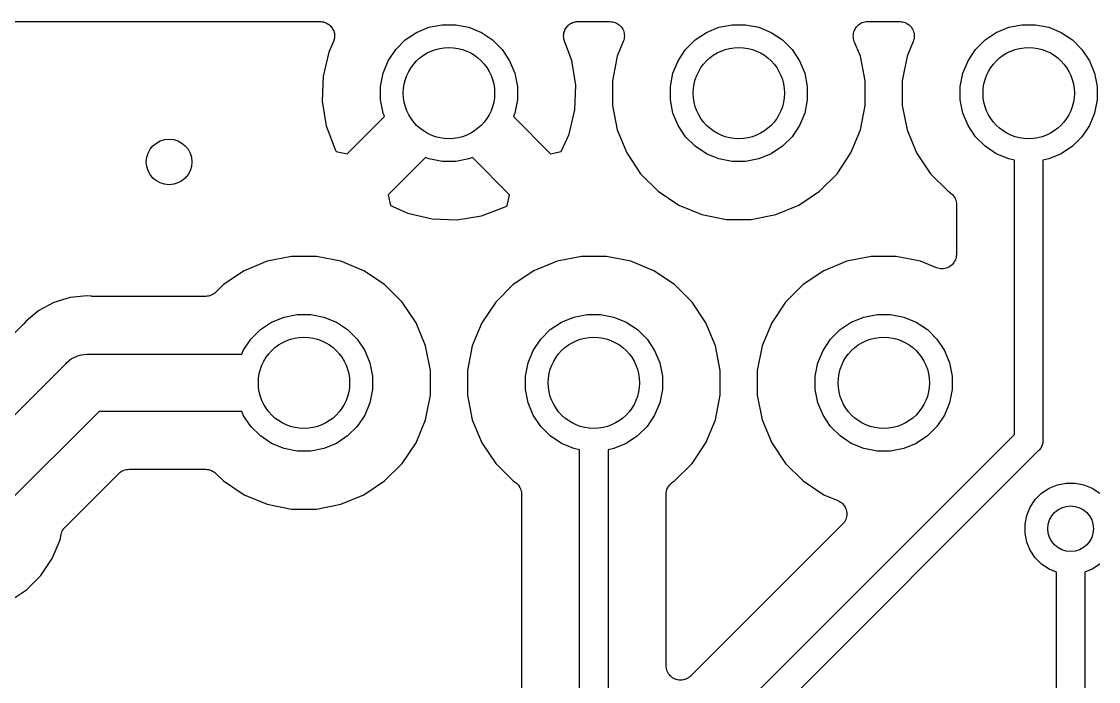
# Model space of a CAD drawing. Extents: x 2.49 to 6.38, y -5.9 to -3.86.
# Drawn here: x 5.4837 to 5.8552, y -4.4279 to -4.2001 of the extents above; entities that cross this region are included whole.
import ezdxf

# ---------------------------------------------------------------- set-up
doc = ezdxf.new("R2010")
doc.units = 0
doc.header["$MEASUREMENT"] = 0
doc.layers.add('BLACK', color=7, linetype='CONTINUOUS')

msp = doc.modelspace()

# ---------------------------------------------------------------- linework, layer by layer
at = {"layer": 'BLACK', "linetype": 'CONTINUOUS'}
for p, q in [((5.47997, -4.20009), (5.58665, -4.20009)), ((5.58665, -4.20009), (5.58672, -4.20009)), ((5.58672, -4.20009), (5.5868, -4.2001)), ((5.5868, -4.2001), (5.58687, -4.20009)), ((5.58687, -4.20009), (5.58728, -4.20015)), ((5.58728, -4.20015), (5.58769, -4.2002)), ((5.58769, -4.2002), (5.58777, -4.20022)), ((5.58777, -4.20022), (5.58784, -4.20023)), ((5.58784, -4.20023), (5.58823, -4.20037)), ((5.58823, -4.20037), (5.58862, -4.20049)), ((5.58862, -4.20049), (5.58869, -4.20053)), ((5.58869, -4.20053), (5.58876, -4.20055)), ((5.58876, -4.20055), (5.58912, -4.20076)), ((5.58912, -4.20076), (5.58948, -4.20096)), ((5.58948, -4.20096), (5.58954, -4.20101)), ((5.58954, -4.20101), (5.5896, -4.20105)), ((5.5896, -4.20105), (5.58991, -4.20132)), ((5.58991, -4.20132), (5.59023, -4.20159)), ((5.59023, -4.20159), (5.59027, -4.20165)), ((5.59027, -4.20165), (5.59033, -4.2017)), ((5.59033, -4.2017), (5.59058, -4.20203)), ((5.62421, -4.20209), (5.62878, -4.20118)), ((5.62878, -4.20118), (5.63343, -4.20118)), ((5.63343, -4.20118), (5.63799, -4.20209)), ((5.67187, -4.20184), (5.67212, -4.20154)), ((5.67212, -4.20154), (5.67219, -4.20148)), ((5.67219, -4.20148), (5.67226, -4.2014)), ((5.67226, -4.2014), (5.67257, -4.20117)), ((5.67257, -4.20117), (5.67287, -4.20092)), ((5.67287, -4.20092), (5.67296, -4.20087)), ((5.67296, -4.20087), (5.67304, -4.20081)), ((5.67304, -4.20081), (5.67339, -4.20065)), ((5.67339, -4.20065), (5.67373, -4.20046)), ((5.67373, -4.20046), (5.67383, -4.20043)), ((5.67383, -4.20043), (5.67392, -4.20039)), ((5.67392, -4.20039), (5.6743, -4.20029)), ((5.6743, -4.20029), (5.67467, -4.20018)), ((5.67467, -4.20018), (5.67477, -4.20017)), ((5.67477, -4.20017), (5.67487, -4.20015)), ((5.67487, -4.20015), (5.67525, -4.20012)), ((5.67525, -4.20012), (5.67564, -4.20009)), ((5.67564, -4.20009), (5.68664, -4.20009)), ((5.68664, -4.20009), (5.68668, -4.20009)), ((5.68668, -4.20009), (5.68668, -4.20009)), ((5.68668, -4.20009), (5.68669, -4.20009)), ((5.68669, -4.20009), (5.68671, -4.20009)), ((5.68671, -4.20009), (5.68719, -4.20014)), ((5.68719, -4.20014), (5.68766, -4.20019)), ((5.68766, -4.20019), (5.68767, -4.20019)), ((5.68767, -4.20019), (5.68768, -4.2002)), ((5.68768, -4.2002), (5.68813, -4.20034)), ((5.68813, -4.20034), (5.68859, -4.20048)), ((5.68859, -4.20048), (5.6886, -4.20049)), ((5.6886, -4.20049), (5.68861, -4.20049)), ((5.68861, -4.20049), (5.68902, -4.20072)), ((5.68902, -4.20072), (5.68944, -4.20095)), ((5.68944, -4.20095), (5.68945, -4.20095)), ((5.68945, -4.20095), (5.68947, -4.20096)), ((5.68947, -4.20096), (5.68982, -4.20126)), ((5.68982, -4.20126), (5.6902, -4.20157)), ((5.6902, -4.20157), (5.6902, -4.20158)), ((5.6902, -4.20158), (5.69021, -4.20159)), ((5.69021, -4.20159), (5.69051, -4.20196)), ((5.72421, -4.20209), (5.72878, -4.20118)), ((5.72878, -4.20118), (5.73343, -4.20118)), ((5.73343, -4.20118), (5.73799, -4.20209)), ((5.77174, -4.20191), (5.77204, -4.20154)), ((5.77204, -4.20154), (5.77205, -4.20153)), ((5.77205, -4.20153), (5.77206, -4.20152)), ((5.77206, -4.20152), (5.77243, -4.20122)), ((5.77243, -4.20122), (5.7728, -4.20092)), ((5.7728, -4.20092), (5.77281, -4.20092)), ((5.77281, -4.20092), (5.77282, -4.20091)), ((5.77282, -4.20091), (5.77324, -4.20069)), ((5.77324, -4.20069), (5.77366, -4.20046)), ((5.77366, -4.20046), (5.77367, -4.20046)), ((5.77367, -4.20046), (5.77368, -4.20045)), ((5.77368, -4.20045), (5.77414, -4.20032)), ((5.77414, -4.20032), (5.77459, -4.20018)), ((5.77459, -4.20018), (5.77461, -4.20018)), ((5.77461, -4.20018), (5.77462, -4.20018)), ((5.77462, -4.20018), (5.77509, -4.20013)), ((5.77509, -4.20013), (5.77556, -4.20009)), ((5.77556, -4.20009), (5.78664, -4.20009)), ((5.78664, -4.20009), (5.78668, -4.20009)), ((5.78668, -4.20009), (5.78668, -4.20009)), ((5.78668, -4.20009), (5.78669, -4.20009)), ((5.78669, -4.20009), (5.78671, -4.20009)), ((5.78671, -4.20009), (5.78719, -4.20014)), ((5.78719, -4.20014), (5.78766, -4.20019)), ((5.78766, -4.20019), (5.78767, -4.20019)), ((5.78767, -4.20019), (5.78768, -4.2002)), ((5.78768, -4.2002), (5.78813, -4.20034)), ((5.78813, -4.20034), (5.78859, -4.20048)), ((5.78859, -4.20048), (5.7886, -4.20049)), ((5.7886, -4.20049), (5.78861, -4.20049)), ((5.78861, -4.20049), (5.78902, -4.20072)), ((5.78902, -4.20072), (5.78944, -4.20095)), ((5.78944, -4.20095), (5.78945, -4.20095)), ((5.78945, -4.20095), (5.78947, -4.20096)), ((5.78947, -4.20096), (5.78982, -4.20126)), ((5.78982, -4.20126), (5.7902, -4.20157)), ((5.7902, -4.20157), (5.7902, -4.20158)), ((5.7902, -4.20158), (5.79021, -4.20159)), ((5.79021, -4.20159), (5.79051, -4.20196)), ((5.82421, -4.20209), (5.82878, -4.20118)), ((5.82878, -4.20118), (5.83343, -4.20118)), ((5.83343, -4.20118), (5.83799, -4.20209)), ((5.59058, -4.20203), (5.59084, -4.20235)), ((5.59084, -4.20235), (5.59087, -4.20241)), ((5.59087, -4.20241), (5.59092, -4.20247)), ((5.59092, -4.20247), (5.5911, -4.20285)), ((5.5911, -4.20285), (5.59129, -4.20321)), ((5.59129, -4.20321), (5.59131, -4.20328)), ((5.59131, -4.20328), (5.59134, -4.20335)), ((5.59134, -4.20335), (5.59145, -4.20375)), ((5.59145, -4.20375), (5.59157, -4.20415)), ((5.59157, -4.20415), (5.59157, -4.20422)), ((5.59157, -4.20422), (5.59159, -4.2043)), ((5.59159, -4.2043), (5.59162, -4.20471)), ((5.59165, -4.20527), (5.5916, -4.20568)), ((5.59162, -4.20471), (5.59165, -4.20512)), ((5.59165, -4.20512), (5.59165, -4.2052)), ((5.59165, -4.2052), (5.59165, -4.20527)), ((5.61604, -4.20645), (5.61991, -4.20387)), ((5.61991, -4.20387), (5.62421, -4.20209)), ((5.63799, -4.20209), (5.64229, -4.20387)), ((5.64229, -4.20387), (5.64616, -4.20645)), ((5.67064, -4.20505), (5.67065, -4.20495)), ((5.67068, -4.20544), (5.67064, -4.20505)), ((5.67065, -4.20485), (5.6707, -4.20447)), ((5.67065, -4.20495), (5.67065, -4.20485)), ((5.6707, -4.20447), (5.67074, -4.20408)), ((5.67074, -4.20408), (5.67077, -4.20398)), ((5.67077, -4.20398), (5.67079, -4.20389)), ((5.67079, -4.20389), (5.67092, -4.20352)), ((5.67092, -4.20352), (5.67103, -4.20315)), ((5.67103, -4.20315), (5.67108, -4.20306)), ((5.67108, -4.20306), (5.67111, -4.20297)), ((5.67111, -4.20297), (5.67131, -4.20263)), ((5.67131, -4.20263), (5.67149, -4.20229)), ((5.67149, -4.20229), (5.67156, -4.20221)), ((5.67156, -4.20221), (5.67161, -4.20213)), ((5.67161, -4.20213), (5.67187, -4.20184)), ((5.69051, -4.20196), (5.69081, -4.20233)), ((5.69081, -4.20233), (5.69082, -4.20234)), ((5.69082, -4.20234), (5.69082, -4.20235)), ((5.69082, -4.20235), (5.69104, -4.20277)), ((5.69104, -4.20277), (5.69127, -4.20319)), ((5.69127, -4.20319), (5.69127, -4.2032)), ((5.69127, -4.2032), (5.69128, -4.20321)), ((5.69128, -4.20321), (5.69141, -4.20366)), ((5.69141, -4.20366), (5.69155, -4.20412)), ((5.69155, -4.20412), (5.69155, -4.20414)), ((5.69155, -4.20414), (5.69155, -4.20415)), ((5.69155, -4.20415), (5.69159, -4.20462)), ((5.69159, -4.20462), (5.69164, -4.2051)), ((5.69164, -4.20512), (5.69159, -4.20559)), ((5.69164, -4.2051), (5.69164, -4.20511)), ((5.69164, -4.20511), (5.69164, -4.20512)), ((5.71604, -4.20645), (5.71991, -4.20387)), ((5.71991, -4.20387), (5.72421, -4.20209)), ((5.73799, -4.20209), (5.74229, -4.20387)), ((5.74229, -4.20387), (5.74616, -4.20645)), ((5.77056, -4.20503), (5.77062, -4.20456)), ((5.77057, -4.20504), (5.77056, -4.20503)), ((5.77056, -4.20505), (5.77057, -4.20504)), ((5.77061, -4.20552), (5.77056, -4.20505)), ((5.77062, -4.20456), (5.77067, -4.20408)), ((5.77067, -4.20406), (5.77081, -4.20361)), ((5.77067, -4.20407), (5.77067, -4.20406)), ((5.77067, -4.20408), (5.77067, -4.20407)), ((5.77081, -4.20361), (5.77095, -4.20315)), ((5.77095, -4.20315), (5.77096, -4.20314)), ((5.77096, -4.20312), (5.77119, -4.20271)), ((5.77096, -4.20314), (5.77096, -4.20312)), ((5.77119, -4.20271), (5.77142, -4.20229)), ((5.77142, -4.20229), (5.77143, -4.20228)), ((5.77143, -4.20227), (5.77174, -4.20191)), ((5.77143, -4.20228), (5.77143, -4.20227)), ((5.79051, -4.20196), (5.79081, -4.20233)), ((5.79081, -4.20233), (5.79082, -4.20234)), ((5.79082, -4.20234), (5.79082, -4.20235)), ((5.79082, -4.20235), (5.79104, -4.20277)), ((5.79104, -4.20277), (5.79127, -4.20319)), ((5.79127, -4.20319), (5.79127, -4.2032)), ((5.79127, -4.2032), (5.79128, -4.20321)), ((5.79128, -4.20321), (5.79141, -4.20366)), ((5.79141, -4.20366), (5.79155, -4.20412)), ((5.79155, -4.20412), (5.79155, -4.20414)), ((5.79155, -4.20414), (5.79155, -4.20415)), ((5.79155, -4.20415), (5.7916, -4.20462)), ((5.79164, -4.20512), (5.79159, -4.20559)), ((5.7916, -4.20462), (5.79164, -4.2051)), ((5.79164, -4.2051), (5.79164, -4.20511)), ((5.79164, -4.20511), (5.79164, -4.20512)), ((5.81604, -4.20645), (5.81991, -4.20387)), ((5.81991, -4.20387), (5.82421, -4.20209)), ((5.83799, -4.20209), (5.84229, -4.20387)), ((5.84229, -4.20387), (5.84616, -4.20645)), ((5.5912, -4.20716), (5.58963, -4.21062)), ((5.59123, -4.20709), (5.5912, -4.20716)), ((5.59126, -4.20702), (5.59123, -4.20709)), ((5.59139, -4.20663), (5.59126, -4.20702)), ((5.59152, -4.20624), (5.59139, -4.20663)), ((5.59153, -4.20616), (5.59152, -4.20624)), ((5.59155, -4.20609), (5.59153, -4.20616)), ((5.5916, -4.20568), (5.59155, -4.20609)), ((5.61275, -4.20974), (5.61604, -4.20645)), ((5.64616, -4.20645), (5.64945, -4.20974)), ((5.67069, -4.20583), (5.67068, -4.20544)), ((5.67072, -4.20592), (5.67069, -4.20583)), ((5.67073, -4.20602), (5.67072, -4.20592)), ((5.67084, -4.20639), (5.67073, -4.20602)), ((5.67093, -4.20677), (5.67084, -4.20639)), ((5.67096, -4.20684), (5.67093, -4.20677)), ((5.67347, -4.21355), (5.67096, -4.20684)), ((5.69126, -4.207), (5.68916, -4.21208)), ((5.6914, -4.20655), (5.69126, -4.207)), ((5.69154, -4.20609), (5.6914, -4.20655)), ((5.69159, -4.20559), (5.69154, -4.20607)), ((5.69154, -4.20607), (5.69154, -4.20608)), ((5.69154, -4.20608), (5.69154, -4.20609)), ((5.71275, -4.20974), (5.71604, -4.20645)), ((5.74616, -4.20645), (5.74945, -4.20974)), ((5.77065, -4.206), (5.77061, -4.20552)), ((5.77065, -4.20601), (5.77065, -4.206)), ((5.77065, -4.20602), (5.77065, -4.20601)), ((5.77078, -4.20647), (5.77065, -4.20602)), ((5.77092, -4.20694), (5.77078, -4.20647)), ((5.77093, -4.20696), (5.77092, -4.20694)), ((5.77094, -4.207), (5.77093, -4.20696)), ((5.77093, -4.20696), (5.77093, -4.20696)), ((5.77093, -4.20696), (5.77093, -4.20696)), ((5.77305, -4.21208), (5.77094, -4.207)), ((5.79126, -4.207), (5.78916, -4.21208)), ((5.7914, -4.20655), (5.79126, -4.207)), ((5.79154, -4.20609), (5.7914, -4.20655)), ((5.79159, -4.20559), (5.79154, -4.20607)), ((5.79154, -4.20607), (5.79154, -4.20608)), ((5.79154, -4.20608), (5.79154, -4.20609)), ((5.81275, -4.20974), (5.81604, -4.20645)), ((5.84616, -4.20645), (5.84945, -4.20974)), ((5.58963, -4.21062), (5.58766, -4.21899)), ((5.61017, -4.21361), (5.61275, -4.20974)), ((5.64945, -4.20974), (5.65204, -4.21361)), ((5.68916, -4.21208), (5.68748, -4.22051)), ((5.71017, -4.21361), (5.71275, -4.20974)), ((5.74945, -4.20974), (5.75204, -4.21361)), ((5.77472, -4.22051), (5.77305, -4.21208)), ((5.78916, -4.21208), (5.78748, -4.22051)), ((5.81017, -4.21361), (5.81275, -4.20974)), ((5.84945, -4.20974), (5.85204, -4.21361)), ((5.60839, -4.21791), (5.61017, -4.21361)), ((5.65204, -4.21361), (5.65382, -4.21791)), ((5.67485, -4.22203), (5.67347, -4.21355)), ((5.70839, -4.21791), (5.71017, -4.21361)), ((5.75204, -4.21361), (5.75382, -4.21791)), ((5.80839, -4.21791), (5.81017, -4.21361)), ((5.85204, -4.21361), (5.85382, -4.21791)), ((5.58766, -4.21899), (5.58736, -4.22757)), ((5.60748, -4.22248), (5.60839, -4.21791)), ((5.65382, -4.21791), (5.65472, -4.22248)), ((5.70748, -4.22248), (5.70839, -4.21791)), ((5.75382, -4.21791), (5.75472, -4.22248)), ((5.80748, -4.22248), (5.80839, -4.21791)), ((5.85382, -4.21791), (5.85472, -4.22248)), ((5.60748, -4.22713), (5.60748, -4.22248)), ((5.65472, -4.22248), (5.65472, -4.22713)), ((5.67455, -4.23062), (5.67485, -4.22203)), ((5.68748, -4.22051), (5.68748, -4.2291)), ((5.70748, -4.22713), (5.70748, -4.22248)), ((5.75472, -4.22248), (5.75472, -4.22713)), ((5.77472, -4.2291), (5.77472, -4.22051)), ((5.78748, -4.22051), (5.78748, -4.2291)), ((5.80748, -4.22713), (5.80748, -4.22248)), ((5.85472, -4.22248), (5.85472, -4.22713)), ((5.58736, -4.22757), (5.58874, -4.23605)), ((5.60839, -4.23169), (5.60748, -4.22713)), ((5.65472, -4.22713), (5.65382, -4.23169)), ((5.70839, -4.23169), (5.70748, -4.22713)), ((5.75472, -4.22713), (5.75382, -4.23169)), ((5.80839, -4.23169), (5.80748, -4.22713)), ((5.85472, -4.22713), (5.85382, -4.23169)), ((5.67258, -4.23898), (5.67455, -4.23062)), ((5.68748, -4.2291), (5.68916, -4.23753)), ((5.77305, -4.23753), (5.77472, -4.2291)), ((5.78748, -4.2291), (5.78916, -4.23753)), ((5.59603, -4.24573), (5.60888, -4.23288)), ((5.60888, -4.23288), (5.60839, -4.23169)), ((5.65382, -4.23169), (5.65332, -4.23288)), ((5.65332, -4.23288), (5.66618, -4.24573)), ((5.71017, -4.23599), (5.70839, -4.23169)), ((5.75382, -4.23169), (5.75204, -4.23599)), ((5.81017, -4.23599), (5.80839, -4.23169)), ((5.85382, -4.23169), (5.85204, -4.23599)), ((5.58874, -4.23605), (5.5918, -4.24425)), ((5.68916, -4.23753), (5.69245, -4.24547)), ((5.71275, -4.23986), (5.71017, -4.23599)), ((5.75204, -4.23599), (5.74945, -4.23986)), ((5.76976, -4.24547), (5.77305, -4.23753)), ((5.78916, -4.23753), (5.79245, -4.24547)), ((5.81275, -4.23986), (5.81017, -4.23599)), ((5.85204, -4.23599), (5.84945, -4.23986)), ((5.66986, -4.24496), (5.67258, -4.23898)), ((5.71604, -4.24315), (5.71275, -4.23986)), ((5.74945, -4.23986), (5.74616, -4.24315)), ((5.81604, -4.24315), (5.81275, -4.23986)), ((5.84945, -4.23986), (5.84616, -4.24315)), ((5.5918, -4.24425), (5.59216, -4.24492)), ((5.59216, -4.24492), (5.59603, -4.24573)), ((5.66618, -4.24573), (5.66986, -4.24496)), ((5.69245, -4.24547), (5.69722, -4.25261)), ((5.71991, -4.24574), (5.71604, -4.24315)), ((5.72421, -4.24752), (5.71991, -4.24574)), ((5.74229, -4.24574), (5.73799, -4.24752)), ((5.74616, -4.24315), (5.74229, -4.24574)), ((5.76499, -4.25261), (5.76976, -4.24547)), ((5.79245, -4.24547), (5.79722, -4.25261)), ((5.81991, -4.24574), (5.81604, -4.24315)), ((5.82421, -4.24752), (5.81991, -4.24574)), ((5.84229, -4.24574), (5.83799, -4.24752)), ((5.84616, -4.24315), (5.84229, -4.24574)), ((5.62302, -4.24702), (5.61017, -4.25988)), ((5.62421, -4.24752), (5.62302, -4.24702)), ((5.62878, -4.24843), (5.62421, -4.24752)), ((5.63343, -4.24843), (5.62878, -4.24843)), ((5.63799, -4.24752), (5.63343, -4.24843)), ((5.63918, -4.24702), (5.63799, -4.24752)), ((5.65203, -4.25988), (5.63918, -4.24702)), ((5.72878, -4.24843), (5.72421, -4.24752)), ((5.73343, -4.24843), (5.72878, -4.24843)), ((5.73799, -4.24752), (5.73343, -4.24843)), ((5.82618, -4.24791), (5.82421, -4.24752)), ((5.82618, -4.34265), (5.82618, -4.24791)), ((5.83799, -4.24752), (5.83602, -4.24791)), ((5.83602, -4.24791), (5.83602, -4.34445)), ((5.69722, -4.25261), (5.70329, -4.25869)), ((5.75891, -4.25869), (5.76499, -4.25261)), ((5.79722, -4.25261), (5.8033, -4.25869)), ((5.61017, -4.25988), (5.61095, -4.26356)), ((5.65121, -4.26375), (5.65203, -4.25988)), ((5.70329, -4.25869), (5.71044, -4.26346)), ((5.75177, -4.26346), (5.75891, -4.25869)), ((5.8033, -4.25869), (5.80396, -4.25913)), ((5.80396, -4.25913), (5.80398, -4.25914)), ((5.80398, -4.25914), (5.80398, -4.25914)), ((5.80398, -4.25914), (5.80398, -4.25914)), ((5.80398, -4.25914), (5.80402, -4.25917)), ((5.80402, -4.25917), (5.80437, -4.25947)), ((5.80437, -4.25947), (5.80473, -4.25976)), ((5.80473, -4.25976), (5.80474, -4.25978)), ((5.80474, -4.25978), (5.80476, -4.2598)), ((5.80476, -4.2598), (5.80505, -4.26016)), ((5.80505, -4.26016), (5.80535, -4.26052)), ((5.80535, -4.26052), (5.80536, -4.26054)), ((5.80536, -4.26054), (5.80537, -4.26056)), ((5.80537, -4.26056), (5.80559, -4.26097)), ((5.80559, -4.26097), (5.8058, -4.26138)), ((5.61095, -4.26356), (5.61692, -4.26628)), ((5.64235, -4.26717), (5.65055, -4.2641)), ((5.65055, -4.2641), (5.65121, -4.26375)), ((5.71044, -4.26346), (5.71838, -4.26675)), ((5.74383, -4.26675), (5.75177, -4.26346)), ((5.8058, -4.26138), (5.80581, -4.26141)), ((5.80581, -4.26141), (5.80582, -4.26143)), ((5.80582, -4.26143), (5.80595, -4.26187)), ((5.80595, -4.26187), (5.80609, -4.26232)), ((5.80609, -4.26232), (5.80609, -4.26234)), ((5.80609, -4.26234), (5.8061, -4.26236)), ((5.8061, -4.26236), (5.80614, -4.26283)), ((5.80614, -4.26283), (5.80618, -4.26329)), ((5.80618, -4.26329), (5.80618, -4.28049)), ((5.61692, -4.26628), (5.62529, -4.26825)), ((5.62529, -4.26825), (5.63387, -4.26855)), ((5.63387, -4.26855), (5.64235, -4.26717)), ((5.71838, -4.26675), (5.72681, -4.26843)), ((5.72681, -4.26843), (5.7354, -4.26843)), ((5.7354, -4.26843), (5.74383, -4.26675)), ((5.56838, -4.28286), (5.56044, -4.28615)), ((5.57681, -4.28118), (5.56838, -4.28286)), ((5.5854, -4.28118), (5.57681, -4.28118)), ((5.59383, -4.28286), (5.5854, -4.28118)), ((5.60177, -4.28615), (5.59383, -4.28286)), ((5.66838, -4.28286), (5.66044, -4.28615)), ((5.67681, -4.28118), (5.66838, -4.28286)), ((5.6854, -4.28118), (5.67681, -4.28118)), ((5.69383, -4.28286), (5.6854, -4.28118)), ((5.70177, -4.28615), (5.69383, -4.28286)), ((5.76838, -4.28286), (5.76044, -4.28615)), ((5.77681, -4.28118), (5.76838, -4.28286)), ((5.7854, -4.28118), (5.77681, -4.28118)), ((5.79383, -4.28286), (5.7854, -4.28118)), ((5.79927, -4.28511), (5.79383, -4.28286)), ((5.80531, -4.28332), (5.80501, -4.28367)), ((5.80532, -4.2833), (5.80531, -4.28331)), ((5.80531, -4.28331), (5.80531, -4.28332)), ((5.80555, -4.28287), (5.80532, -4.2833)), ((5.80578, -4.28246), (5.80555, -4.28287)), ((5.80579, -4.28244), (5.80578, -4.28245)), ((5.80578, -4.28245), (5.80578, -4.28246)), ((5.80593, -4.28198), (5.80579, -4.28244)), ((5.80607, -4.28153), (5.80593, -4.28198)), ((5.80608, -4.28151), (5.80607, -4.28152)), ((5.80607, -4.28152), (5.80607, -4.28153)), ((5.80613, -4.28104), (5.80608, -4.28151)), ((5.80618, -4.28056), (5.80613, -4.28104)), ((5.80618, -4.28049), (5.80618, -4.28053)), ((5.80618, -4.28053), (5.80618, -4.28054)), ((5.80618, -4.28054), (5.80618, -4.28054)), ((5.80618, -4.28054), (5.80618, -4.28056)), ((5.56044, -4.28615), (5.55329, -4.29092)), ((5.60891, -4.29092), (5.60177, -4.28615)), ((5.66044, -4.28615), (5.65329, -4.29092)), ((5.70891, -4.29092), (5.70177, -4.28615)), ((5.76044, -4.28615), (5.75329, -4.29092)), ((5.79972, -4.28525), (5.79927, -4.28511)), ((5.80018, -4.28539), (5.79972, -4.28525)), ((5.80019, -4.28539), (5.80018, -4.28539)), ((5.8002, -4.2854), (5.80019, -4.28539)), ((5.80067, -4.28544), (5.8002, -4.2854)), ((5.80115, -4.28549), (5.80067, -4.28544)), ((5.80116, -4.28549), (5.80115, -4.28549)), ((5.80117, -4.28549), (5.80116, -4.28549)), ((5.80165, -4.28545), (5.80117, -4.28549)), ((5.80212, -4.2854), (5.80165, -4.28545)), ((5.80213, -4.2854), (5.80212, -4.2854)), ((5.80214, -4.2854), (5.80213, -4.2854)), ((5.8026, -4.28526), (5.80214, -4.2854)), ((5.80305, -4.28513), (5.8026, -4.28526)), ((5.80307, -4.28512), (5.80305, -4.28513)), ((5.80308, -4.28512), (5.80307, -4.28512)), ((5.8035, -4.28489), (5.80308, -4.28512)), ((5.80392, -4.28468), (5.8035, -4.28489)), ((5.80393, -4.28467), (5.80392, -4.28468)), ((5.80394, -4.28466), (5.80393, -4.28467)), ((5.80431, -4.28436), (5.80394, -4.28466)), ((5.80468, -4.28406), (5.80431, -4.28436)), ((5.80469, -4.28405), (5.80468, -4.28406)), ((5.8047, -4.28405), (5.80469, -4.28405)), ((5.80501, -4.28367), (5.8047, -4.28405)), ((5.54906, -4.29459), (5.54904, -4.2946)), ((5.54909, -4.29458), (5.54906, -4.29459)), ((5.5495, -4.29437), (5.54909, -4.29458)), ((5.54991, -4.29415), (5.5495, -4.29437)), ((5.54993, -4.29414), (5.54991, -4.29415)), ((5.54995, -4.29413), (5.54993, -4.29414)), ((5.55031, -4.29383), (5.54995, -4.29413)), ((5.55067, -4.29355), (5.55031, -4.29383)), ((5.55071, -4.29351), (5.55067, -4.29355)), ((5.55072, -4.2935), (5.55071, -4.29351)), ((5.55071, -4.29351), (5.55071, -4.29351)), ((5.55071, -4.29351), (5.55071, -4.29351)), ((5.55329, -4.29092), (5.55072, -4.2935)), ((5.61499, -4.297), (5.60891, -4.29092)), ((5.65329, -4.29092), (5.64722, -4.297)), ((5.71499, -4.297), (5.70891, -4.29092)), ((5.75329, -4.29092), (5.74722, -4.297)), ((5.49484, -4.2971), (5.48966, -4.29987)), ((5.50046, -4.29539), (5.49484, -4.2971)), ((5.50509, -4.29494), (5.50046, -4.29539)), ((5.50631, -4.29482), (5.50509, -4.29494)), ((5.50509, -4.29494), (5.50509, -4.29494)), ((5.50754, -4.29494), (5.50631, -4.29482)), ((5.50775, -4.29494), (5.50754, -4.29494)), ((5.50796, -4.29496), (5.50775, -4.29494)), ((5.50803, -4.29496), (5.50796, -4.29496)), ((5.54718, -4.29496), (5.50803, -4.29496)), ((5.54764, -4.29492), (5.54718, -4.29496)), ((5.5481, -4.29488), (5.54764, -4.29492)), ((5.54813, -4.29487), (5.5481, -4.29488)), ((5.54815, -4.29487), (5.54813, -4.29487)), ((5.5486, -4.29473), (5.54815, -4.29487)), ((5.54904, -4.2946), (5.5486, -4.29473)), ((5.61976, -4.30414), (5.61499, -4.297)), ((5.64722, -4.297), (5.64245, -4.30414)), ((5.71976, -4.30414), (5.71499, -4.297)), ((5.74722, -4.297), (5.74245, -4.30414)), ((5.48966, -4.29987), (5.48606, -4.30282)), ((5.57421, -4.30209), (5.57878, -4.30118)), ((5.57878, -4.30118), (5.58343, -4.30118)), ((5.58343, -4.30118), (5.58799, -4.30209)), ((5.67421, -4.30209), (5.67878, -4.30118)), ((5.67878, -4.30118), (5.68343, -4.30118)), ((5.68343, -4.30118), (5.68799, -4.30209)), ((5.77421, -4.30209), (5.77878, -4.30118)), ((5.77878, -4.30118), (5.78343, -4.30118)), ((5.78343, -4.30118), (5.78799, -4.30209)), ((5.484, -4.30491), (5.46528, -4.32363)), ((5.48414, -4.30475), (5.484, -4.30491)), ((5.48429, -4.3046), (5.48414, -4.30475)), ((5.48433, -4.30455), (5.48429, -4.3046)), ((5.48511, -4.3036), (5.48433, -4.30455)), ((5.48606, -4.30282), (5.48511, -4.3036)), ((5.48606, -4.30282), (5.48606, -4.30282)), ((5.56604, -4.30645), (5.56991, -4.30387)), ((5.56991, -4.30387), (5.57421, -4.30209)), ((5.58799, -4.30209), (5.59229, -4.30387)), ((5.59229, -4.30387), (5.59616, -4.30645)), ((5.62305, -4.31208), (5.61976, -4.30414)), ((5.64245, -4.30414), (5.63916, -4.31208)), ((5.66604, -4.30645), (5.66991, -4.30387)), ((5.66991, -4.30387), (5.67421, -4.30209)), ((5.68799, -4.30209), (5.69229, -4.30387)), ((5.69229, -4.30387), (5.69616, -4.30645)), ((5.72305, -4.31208), (5.71976, -4.30414)), ((5.74245, -4.30414), (5.73916, -4.31208)), ((5.76604, -4.30645), (5.76991, -4.30387)), ((5.76991, -4.30387), (5.77421, -4.30209)), ((5.78799, -4.30209), (5.79229, -4.30387)), ((5.79229, -4.30387), (5.79616, -4.30645)), ((5.56275, -4.30974), (5.56604, -4.30645)), ((5.59616, -4.30645), (5.59945, -4.30974)), ((5.66275, -4.30974), (5.66604, -4.30645)), ((5.69616, -4.30645), (5.69945, -4.30974)), ((5.76275, -4.30974), (5.76604, -4.30645)), ((5.79616, -4.30645), (5.79945, -4.30974)), ((5.56017, -4.31361), (5.56275, -4.30974)), ((5.59945, -4.30974), (5.60204, -4.31361)), ((5.62472, -4.32051), (5.62305, -4.31208)), ((5.63916, -4.31208), (5.63748, -4.32051)), ((5.66017, -4.31361), (5.66275, -4.30974)), ((5.69945, -4.30974), (5.70204, -4.31361)), ((5.72472, -4.32051), (5.72305, -4.31208)), ((5.73916, -4.31208), (5.73748, -4.32051)), ((5.76017, -4.31361), (5.76275, -4.30974)), ((5.79945, -4.30974), (5.80204, -4.31361)), ((5.49932, -4.31781), (5.50082, -4.31658)), ((5.50082, -4.31658), (5.50253, -4.31567)), ((5.50253, -4.31567), (5.50267, -4.31562)), ((5.50267, -4.31562), (5.50439, -4.3151)), ((5.50439, -4.3151), (5.50631, -4.31491)), ((5.50631, -4.31491), (5.5068, -4.31496)), ((5.5068, -4.31496), (5.55961, -4.31496)), ((5.55961, -4.31496), (5.56017, -4.31361)), ((5.60204, -4.31361), (5.60382, -4.31791)), ((5.65839, -4.31791), (5.66017, -4.31361)), ((5.70204, -4.31361), (5.70382, -4.31791)), ((5.75839, -4.31791), (5.76017, -4.31361)), ((5.80204, -4.31361), (5.80382, -4.31791)), ((5.46435, -4.35285), (5.49901, -4.31819)), ((5.49901, -4.31819), (5.49932, -4.31781)), ((5.60382, -4.31791), (5.60472, -4.32248)), ((5.62472, -4.3291), (5.62472, -4.32051)), ((5.63748, -4.32051), (5.63748, -4.3291)), ((5.65748, -4.32248), (5.65839, -4.31791)), ((5.70382, -4.31791), (5.70472, -4.32248)), ((5.72472, -4.3291), (5.72472, -4.32051)), ((5.73748, -4.32051), (5.73748, -4.3291)), ((5.75748, -4.32248), (5.75839, -4.31791)), ((5.80382, -4.31791), (5.80472, -4.32248)), ((5.60472, -4.32248), (5.60472, -4.32713)), ((5.65748, -4.32713), (5.65748, -4.32248)), ((5.70472, -4.32248), (5.70472, -4.32713)), ((5.75748, -4.32713), (5.75748, -4.32248)), ((5.80472, -4.32248), (5.80472, -4.32713)), ((5.60472, -4.32713), (5.60382, -4.33169)), ((5.65839, -4.33169), (5.65748, -4.32713)), ((5.70472, -4.32713), (5.70382, -4.33169)), ((5.75839, -4.33169), (5.75748, -4.32713)), ((5.80472, -4.32713), (5.80382, -4.33169)), ((5.60382, -4.33169), (5.60204, -4.33599)), ((5.62305, -4.33753), (5.62472, -4.3291)), ((5.63748, -4.3291), (5.63916, -4.33753)), ((5.66017, -4.33599), (5.65839, -4.33169)), ((5.70382, -4.33169), (5.70204, -4.33599)), ((5.72305, -4.33753), (5.72472, -4.3291)), ((5.73748, -4.3291), (5.73916, -4.33753)), ((5.76017, -4.33599), (5.75839, -4.33169)), ((5.80382, -4.33169), (5.80204, -4.33599)), ((5.51039, -4.33465), (5.47827, -4.36677)), ((5.55961, -4.33465), (5.51039, -4.33465)), ((5.56017, -4.33599), (5.55961, -4.33465)), ((5.56275, -4.33986), (5.56017, -4.33599)), ((5.60204, -4.33599), (5.59945, -4.33986)), ((5.61976, -4.34547), (5.62305, -4.33753)), ((5.63916, -4.33753), (5.64245, -4.34547)), ((5.66275, -4.33986), (5.66017, -4.33599)), ((5.70204, -4.33599), (5.69945, -4.33986)), ((5.71976, -4.34547), (5.72305, -4.33753)), ((5.73916, -4.33753), (5.74245, -4.34547)), ((5.76275, -4.33986), (5.76017, -4.33599)), ((5.80204, -4.33599), (5.79945, -4.33986)), ((5.49521, -4.67362), (5.82618, -4.34265)), ((5.56604, -4.34315), (5.56275, -4.33986)), ((5.59945, -4.33986), (5.59616, -4.34315)), ((5.66604, -4.34315), (5.66275, -4.33986)), ((5.69945, -4.33986), (5.69616, -4.34315)), ((5.76604, -4.34315), (5.76275, -4.33986)), ((5.79945, -4.33986), (5.79616, -4.34315)), ((5.56991, -4.34574), (5.56604, -4.34315)), ((5.57421, -4.34752), (5.56991, -4.34574)), ((5.59229, -4.34574), (5.58799, -4.34752)), ((5.59616, -4.34315), (5.59229, -4.34574)), ((5.61499, -4.35261), (5.61976, -4.34547)), ((5.64245, -4.34547), (5.64722, -4.35261)), ((5.66991, -4.34574), (5.66604, -4.34315)), ((5.67421, -4.34752), (5.66991, -4.34574)), ((5.69229, -4.34574), (5.68799, -4.34752)), ((5.69616, -4.34315), (5.69229, -4.34574)), ((5.71499, -4.35261), (5.71976, -4.34547)), ((5.74245, -4.34547), (5.74722, -4.35261)), ((5.76991, -4.34574), (5.76604, -4.34315)), ((5.77421, -4.34752), (5.76991, -4.34574)), ((5.79229, -4.34574), (5.78799, -4.34752)), ((5.79616, -4.34315), (5.79229, -4.34574)), ((5.83567, -4.34659), (5.83523, -4.3474)), ((5.83595, -4.34566), (5.83567, -4.34659)), ((5.83602, -4.34493), (5.83595, -4.34566)), ((5.83602, -4.34445), (5.83605, -4.34469)), ((5.83605, -4.34469), (5.83602, -4.34493)), ((5.83602, -4.34493), (5.83602, -4.34493)), ((5.83441, -4.34834), (5.5009, -4.68185)), ((5.57878, -4.34843), (5.57421, -4.34752)), ((5.58343, -4.34843), (5.57878, -4.34843)), ((5.58799, -4.34752), (5.58343, -4.34843)), ((5.67618, -4.34791), (5.67421, -4.34752)), ((5.67618, -4.4676), (5.67618, -4.34791)), ((5.68799, -4.34752), (5.68602, -4.34791)), ((5.68602, -4.34791), (5.68602, -4.4694)), ((5.77878, -4.34843), (5.77421, -4.34752)), ((5.78343, -4.34843), (5.77878, -4.34843)), ((5.78799, -4.34752), (5.78343, -4.34843)), ((5.8346, -4.34819), (5.83441, -4.34834)), ((5.83475, -4.348), (5.8346, -4.34819)), ((5.83521, -4.34744), (5.83475, -4.348)), ((5.83475, -4.348), (5.83475, -4.348)), ((5.83523, -4.3474), (5.83521, -4.34744)), ((5.60891, -4.35869), (5.61499, -4.35261)), ((5.64722, -4.35261), (5.6533, -4.35869)), ((5.70891, -4.35869), (5.71499, -4.35261)), ((5.74722, -4.35261), (5.75329, -4.35869)), ((5.49866, -4.37466), (5.51721, -4.35611)), ((5.51721, -4.35611), (5.51722, -4.3561)), ((5.51722, -4.3561), (5.51726, -4.35606)), ((5.51722, -4.3561), (5.51722, -4.3561)), ((5.51722, -4.3561), (5.51722, -4.3561)), ((5.51726, -4.35606), (5.51762, -4.35577)), ((5.51762, -4.35577), (5.51798, -4.35548)), ((5.51798, -4.35548), (5.518, -4.35547)), ((5.518, -4.35547), (5.51802, -4.35545)), ((5.51802, -4.35545), (5.51844, -4.35524)), ((5.51844, -4.35524), (5.51884, -4.35502)), ((5.51884, -4.35502), (5.51887, -4.35502)), ((5.51887, -4.35502), (5.51889, -4.355)), ((5.51889, -4.355), (5.51933, -4.35487)), ((5.51933, -4.35487), (5.51978, -4.35474)), ((5.51978, -4.35474), (5.5198, -4.35474)), ((5.5198, -4.35474), (5.51983, -4.35473)), ((5.51983, -4.35473), (5.52029, -4.35469)), ((5.52029, -4.35469), (5.52075, -4.35465)), ((5.52075, -4.35465), (5.54718, -4.35465)), ((5.54718, -4.35465), (5.5472, -4.35465)), ((5.5472, -4.35465), (5.5472, -4.35465)), ((5.5472, -4.35465), (5.5472, -4.35465)), ((5.5472, -4.35465), (5.54725, -4.35465)), ((5.54725, -4.35465), (5.54771, -4.3547)), ((5.54771, -4.3547), (5.54817, -4.35474)), ((5.54817, -4.35474), (5.5482, -4.35475)), ((5.5482, -4.35475), (5.54822, -4.35475)), ((5.54822, -4.35475), (5.54866, -4.35489)), ((5.54866, -4.35489), (5.5491, -4.35503)), ((5.5491, -4.35503), (5.54913, -4.35504)), ((5.54913, -4.35504), (5.54915, -4.35505)), ((5.54915, -4.35505), (5.54956, -4.35527)), ((5.54956, -4.35527), (5.54996, -4.35549)), ((5.54996, -4.35549), (5.54998, -4.35551)), ((5.54998, -4.35551), (5.55001, -4.35552)), ((5.55001, -4.35552), (5.55036, -4.35582)), ((5.55036, -4.35582), (5.55072, -4.35611)), ((5.55072, -4.35611), (5.55329, -4.35869)), ((5.55329, -4.35869), (5.56044, -4.36346)), ((5.60177, -4.36346), (5.60891, -4.35869)), ((5.6533, -4.35869), (5.65396, -4.35913)), ((5.65396, -4.35913), (5.65398, -4.35914)), ((5.65398, -4.35914), (5.65398, -4.35914)), ((5.65398, -4.35914), (5.65398, -4.35914)), ((5.65398, -4.35914), (5.65402, -4.35917)), ((5.65402, -4.35917), (5.65437, -4.35947)), ((5.65437, -4.35947), (5.65473, -4.35976)), ((5.65473, -4.35976), (5.65474, -4.35978)), ((5.65474, -4.35978), (5.65476, -4.3598)), ((5.65476, -4.3598), (5.65505, -4.36016)), ((5.65505, -4.36016), (5.65535, -4.36052)), ((5.65535, -4.36052), (5.65536, -4.36054)), ((5.65536, -4.36054), (5.65537, -4.36056)), ((5.65537, -4.36056), (5.65559, -4.36097)), ((5.65559, -4.36097), (5.6558, -4.36138)), ((5.6558, -4.36138), (5.65581, -4.36141)), ((5.65581, -4.36141), (5.65582, -4.36143)), ((5.65582, -4.36143), (5.65595, -4.36187)), ((5.70627, -4.3618), (5.70641, -4.36136)), ((5.70641, -4.36136), (5.70642, -4.36134)), ((5.70642, -4.36134), (5.70643, -4.36132)), ((5.70643, -4.36132), (5.70665, -4.36091)), ((5.70665, -4.36091), (5.70687, -4.3605)), ((5.70687, -4.3605), (5.70689, -4.36048)), ((5.70689, -4.36048), (5.7069, -4.36046)), ((5.7069, -4.36046), (5.7072, -4.36011)), ((5.7072, -4.36011), (5.70749, -4.35975)), ((5.70749, -4.35975), (5.70751, -4.35973)), ((5.70751, -4.35973), (5.70753, -4.35972)), ((5.70753, -4.35972), (5.70789, -4.35942)), ((5.70789, -4.35942), (5.70825, -4.35913)), ((5.70825, -4.35913), (5.70891, -4.35869)), ((5.75329, -4.35869), (5.76044, -4.36346)), ((5.83554, -4.36293), (5.83812, -4.36121)), ((5.83812, -4.36121), (5.84098, -4.36002)), ((5.84098, -4.36002), (5.84402, -4.35942)), ((5.84402, -4.35942), (5.84713, -4.35942)), ((5.84713, -4.35942), (5.85017, -4.36002)), ((5.85017, -4.36002), (5.85303, -4.36121)), ((5.85303, -4.36121), (5.85561, -4.36293)), ((5.56044, -4.36346), (5.56838, -4.36675)), ((5.59383, -4.36675), (5.60177, -4.36346)), ((5.65595, -4.36187), (5.65609, -4.36232)), ((5.65609, -4.36232), (5.65609, -4.36234)), ((5.65609, -4.36234), (5.65609, -4.36236)), ((5.65609, -4.36236), (5.65614, -4.36283)), ((5.65614, -4.36283), (5.65618, -4.36329)), ((5.65618, -4.36329), (5.65618, -4.45724)), ((5.70602, -4.36322), (5.70608, -4.36275)), ((5.70602, -4.36326), (5.70602, -4.36322)), ((5.70602, -4.36327), (5.70602, -4.36326)), ((5.70602, -4.36329), (5.70602, -4.36327)), ((5.70602, -4.36327), (5.70602, -4.36327)), ((5.70602, -4.42246), (5.70602, -4.36329)), ((5.70608, -4.36275), (5.70612, -4.3623)), ((5.70612, -4.3623), (5.70613, -4.36227)), ((5.70613, -4.36225), (5.70627, -4.3618)), ((5.70613, -4.36227), (5.70613, -4.36225)), ((5.76044, -4.36346), (5.7653, -4.36547)), ((5.83162, -4.36771), (5.83334, -4.36513)), ((5.83334, -4.36513), (5.83554, -4.36293)), ((5.56838, -4.36675), (5.57681, -4.36843)), ((5.57681, -4.36843), (5.5854, -4.36843)), ((5.5854, -4.36843), (5.59383, -4.36675)), ((5.7653, -4.36547), (5.76534, -4.36549)), ((5.76534, -4.36549), (5.76534, -4.36549)), ((5.76534, -4.36549), (5.76534, -4.36549)), ((5.76534, -4.36549), (5.76536, -4.3655)), ((5.76536, -4.3655), (5.76579, -4.36574)), ((5.76579, -4.36574), (5.7662, -4.36596)), ((5.7662, -4.36596), (5.76621, -4.36597)), ((5.76621, -4.36597), (5.76622, -4.36597)), ((5.76622, -4.36597), (5.76659, -4.36628)), ((5.76659, -4.36628), (5.76695, -4.36658)), ((5.76695, -4.36658), (5.76696, -4.36659)), ((5.76696, -4.36659), (5.76697, -4.3666)), ((5.76697, -4.3666), (5.76726, -4.36697)), ((5.76726, -4.36697), (5.76756, -4.36734)), ((5.76756, -4.36734), (5.76757, -4.36735)), ((5.76757, -4.36735), (5.76758, -4.36736)), ((5.76758, -4.36736), (5.76779, -4.36778)), ((5.76779, -4.36778), (5.76802, -4.3682)), ((5.76802, -4.3682), (5.76802, -4.36822)), ((5.76802, -4.36822), (5.76803, -4.36823)), ((5.76803, -4.36823), (5.76816, -4.36869)), ((5.76816, -4.36869), (5.7683, -4.36914)), ((5.83043, -4.37057), (5.83162, -4.36771)), ((5.76776, -4.37246), (5.76754, -4.37287)), ((5.76799, -4.37204), (5.76776, -4.37246)), ((5.768, -4.37203), (5.76799, -4.37204)), ((5.76814, -4.37157), (5.768, -4.37201)), ((5.768, -4.37201), (5.768, -4.37203)), ((5.76828, -4.37111), (5.76814, -4.37157)), ((5.76829, -4.37108), (5.76828, -4.37109)), ((5.76828, -4.37109), (5.76828, -4.37111)), ((5.76834, -4.37061), (5.76829, -4.37108)), ((5.7683, -4.36914), (5.7683, -4.36915)), ((5.7683, -4.36915), (5.7683, -4.36916)), ((5.7683, -4.36916), (5.76834, -4.36964)), ((5.76834, -4.36964), (5.76839, -4.37011)), ((5.76839, -4.37014), (5.76834, -4.37061)), ((5.76839, -4.37011), (5.76839, -4.37012)), ((5.76839, -4.37012), (5.76839, -4.37014)), ((5.82983, -4.37361), (5.83043, -4.37057)), ((5.49744, -4.37671), (5.49758, -4.37628)), ((5.49758, -4.37628), (5.49759, -4.37625)), ((5.49759, -4.37625), (5.4976, -4.37622)), ((5.4976, -4.37622), (5.49782, -4.37582)), ((5.49782, -4.37582), (5.49804, -4.37542)), ((5.49804, -4.37542), (5.49806, -4.3754)), ((5.49806, -4.3754), (5.49807, -4.37537)), ((5.49807, -4.37537), (5.49837, -4.37502)), ((5.49837, -4.37502), (5.49866, -4.37466)), ((5.76692, -4.37363), (5.71456, -4.42599)), ((5.76722, -4.37327), (5.76692, -4.37363)), ((5.76753, -4.3729), (5.76722, -4.37327)), ((5.76754, -4.37287), (5.76753, -4.37288)), ((5.76753, -4.37288), (5.76753, -4.3729)), ((5.82983, -4.37672), (5.82983, -4.37361)), ((5.49425, -4.38548), (5.49694, -4.37898)), ((5.49694, -4.37898), (5.49729, -4.37722)), ((5.49729, -4.37721), (5.4973, -4.37715)), ((5.49729, -4.37722), (5.49729, -4.37721)), ((5.49729, -4.37721), (5.49729, -4.37721)), ((5.49729, -4.37721), (5.49729, -4.37721)), ((5.4973, -4.37715), (5.49744, -4.37671)), ((5.83043, -4.37976), (5.82983, -4.37672)), ((5.83162, -4.38262), (5.83043, -4.37976)), ((5.83334, -4.3852), (5.83162, -4.38262)), ((5.49033, -4.39134), (5.49425, -4.38548)), ((5.83554, -4.3874), (5.83334, -4.3852)), ((5.83812, -4.38912), (5.83554, -4.3874)), ((5.85561, -4.3874), (5.85303, -4.38912)), ((5.84065, -4.39017), (5.83812, -4.38912)), ((5.84065, -4.43313), (5.84065, -4.39017)), ((5.85303, -4.38912), (5.8505, -4.39017)), ((5.8505, -4.39017), (5.8505, -4.43492)), ((5.48536, -4.39632), (5.49033, -4.39134)), ((5.4795, -4.40023), (5.48536, -4.39632)), ((5.70607, -4.42294), (5.70602, -4.42246)), ((5.70612, -4.42341), (5.70607, -4.42294)), ((5.70612, -4.42342), (5.70612, -4.42341)), ((5.70612, -4.42343), (5.70612, -4.42342)), ((5.70626, -4.42389), (5.70612, -4.42343)), ((5.70639, -4.42435), (5.70626, -4.42389)), ((5.7064, -4.42435), (5.70639, -4.42435)), ((5.7064, -4.42436), (5.7064, -4.42435)), ((5.70662, -4.42478), (5.7064, -4.42436)), ((5.70685, -4.42521), (5.70662, -4.42478)), ((5.70685, -4.42522), (5.70685, -4.42521)), ((5.70686, -4.42522), (5.70685, -4.42522)), ((5.70716, -4.42559), (5.70686, -4.42522)), ((5.70746, -4.42597), (5.70716, -4.42559)), ((5.70747, -4.42597), (5.70746, -4.42597)), ((5.70748, -4.42598), (5.70747, -4.42597)), ((5.70784, -4.42628), (5.70748, -4.42598)), ((5.70821, -4.42659), (5.70784, -4.42628)), ((5.70822, -4.4266), (5.70821, -4.42659)), ((5.70823, -4.4266), (5.70822, -4.4266)), ((5.70865, -4.42683), (5.70823, -4.4266)), ((5.70907, -4.42706), (5.70865, -4.42683)), ((5.70908, -4.42706), (5.70907, -4.42706)), ((5.70909, -4.42707), (5.70908, -4.42706)), ((5.70955, -4.42721), (5.70909, -4.42707)), ((5.71, -4.42735), (5.70955, -4.42721)), ((5.71001, -4.42735), (5.71, -4.42735)), ((5.71002, -4.42735), (5.71001, -4.42735)), ((5.7105, -4.4274), (5.71002, -4.42735)), ((5.71097, -4.42746), (5.7105, -4.4274)), ((5.71098, -4.42746), (5.71097, -4.42746)), ((5.71099, -4.42746), (5.71098, -4.42746)), ((5.71146, -4.42741), (5.71099, -4.42746)), ((5.71194, -4.42737), (5.71146, -4.42741)), ((5.71195, -4.42737), (5.71194, -4.42737)), ((5.71196, -4.42737), (5.71195, -4.42737)), ((5.71241, -4.42723), (5.71196, -4.42737)), ((5.71288, -4.4271), (5.71241, -4.42723)), ((5.71289, -4.42709), (5.71288, -4.4271)), ((5.7129, -4.42709), (5.71289, -4.42709)), ((5.71332, -4.42687), (5.7129, -4.42709)), ((5.71375, -4.42665), (5.71332, -4.42687)), ((5.71376, -4.42664), (5.71375, -4.42664)), ((5.71375, -4.42664), (5.71375, -4.42665)), ((5.71414, -4.42634), (5.71376, -4.42664)), ((5.71451, -4.42604), (5.71414, -4.42634)), ((5.71452, -4.42603), (5.71451, -4.42604)), ((5.71456, -4.42599), (5.71452, -4.42603)), ((5.71452, -4.42603), (5.71452, -4.42603)), ((5.71452, -4.42603), (5.71452, -4.42603))]:
    msp.add_line(p, q, dxfattribs=at)
at = {"layer": 'BLACK'}
for centre, radius in [((5.6311, -4.2248), 0.01575), ((5.7311, -4.2248), 0.01575), ((5.8311, -4.2248), 0.01575), ((5.53457, -4.24855), 0.00787), ((5.5811, -4.3248), 0.01575), ((5.6811, -4.3248), 0.01575), ((5.7811, -4.3248), 0.01575), ((5.84557, -4.37517), 0.00787)]:
    msp.add_circle(centre, radius, dxfattribs=at)

doc.saveas('drawing.dxf')
